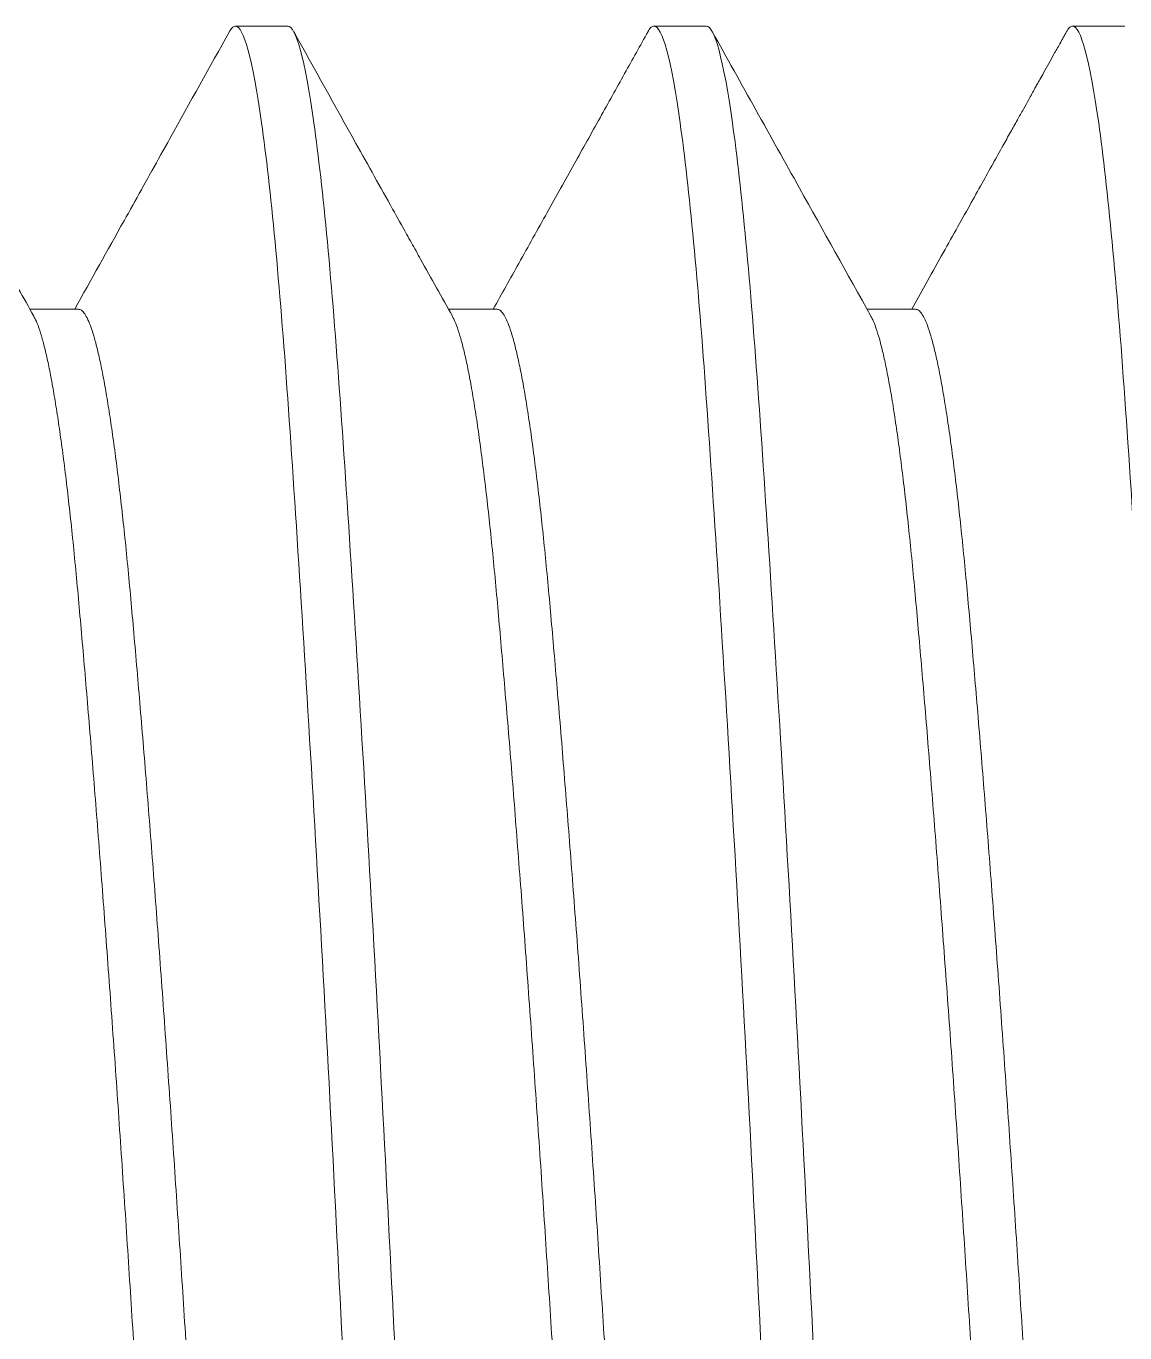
# Model space of a CAD drawing. Extents: x -82 to 113, y -82 to 93.
# Drawn here: x 7.2432 to 7.3252, y 71.3145 to 71.4121 of the extents above; entities that cross this region are included whole.
import ezdxf

# ---------------------------------------------------------------- set-up
doc = ezdxf.new("R2010")
doc.units = 0
doc.header["$MEASUREMENT"] = 0
doc.linetypes.add('SLD-Solid', pattern=[0])
doc.layers.get('0').update_dxf_attribs({"linetype": 'CONTINUOUS'})
doc.layers.add('INERTIA', color=7, linetype='CONTINUOUS')

# ---------------------------------------------------------------- blocks, each defined once
blk = doc.blocks.new('no 10 1 in')
at = {"color": 7, "linetype": 'SLD-Solid', "lineweight": 15}
for p, q in [((0.2148437522733389, -0.07385881635998715), (0.2184677612418113, -0.07385881635998715)), ((0.2460937496040287, -0.07385881635998715), (0.2497178960708766, -0.07385881635998715)), ((0.2773437561012884, -0.07385881635998715), (0.2809679575674977, -0.07385881635998715)), ((0.1992187536079655, -0.09499999921857238), (0.2031250009826522, -0.09499999921857238)), ((0.2304687509386554, -0.09499999921857238), (0.2343750074799118, -0.09499999921857238)), ((0.261718757435915, -0.09499999921857238), (0.2656250048106017, -0.09499999921857238))]:
    blk.add_line(p, q, dxfattribs=at)
for points, knots in [([(0.2031250032914045, -0.09499999999999886), (0.2025235192207901, -0.09499999999999886), (0.2018486791572514, -0.0925895185295218), (0.2004950774256145, -0.08294759264761353), (0.1998202373620757, -0.07574408246503594), (0.1986172692207901, -0.05860620596040178), (0.1979424291572514, -0.04799376019042256), (0.1965888274256145, -0.0247160919589362), (0.1959139873620757, -0.01211830869155506), (0.1947110192207901, 0.01211830869155506), (0.1940361791572514, 0.0247160919589362), (0.1926825774256145, 0.04799376019042256), (0.1920077373620757, 0.05860620596041599), (0.1908047692207901, 0.07574408246503594), (0.1901299291572514, 0.08294759264762774), (0.1887763274256145, 0.0925895185295218), (0.1881014873620757, 0.09499999999999886), (0.1875000032914045, 0.09499999999999886)], [0, 0, 0, 0, 0.1250000000000001, 0.1250000000000001, 0.2500000000000001, 0.2500000000000001, 0.3750000000000001, 0.3750000000000001, 0.5000000000000001, 0.5000000000000001, 0.6250000000000002, 0.6250000000000002, 0.7500000000000001, 0.7500000000000001, 0.8750000000000001, 0.8750000000000001, 1, 1, 1, 1]), ([(0.2304687532914045, -0.09499999999999886), (0.2298672692207901, -0.09499999999999886), (0.2291924291572514, -0.0925895185295218), (0.2278388274256145, -0.08294759264761353), (0.2271639873620757, -0.07574408246503594), (0.2259610192207901, -0.05860620596040178), (0.2252861791572514, -0.04799376019042256), (0.2239325774256145, -0.0247160919589362), (0.2232577373620757, -0.01211830869155506), (0.2220547692207901, 0.01211830869155506), (0.2213799291572514, 0.0247160919589362), (0.2200263274256145, 0.04799376019042256), (0.2193514873620757, 0.05860620596041599), (0.2181485192207901, 0.07574408246503594), (0.2174736791572514, 0.08294759264762774), (0.2161200774256145, 0.0925895185295218), (0.2154452373620757, 0.09499999999999886), (0.2148437532914045, 0.09499999999999886)], [0, 0, 0, 0, 0.125, 0.125, 0.25, 0.25, 0.375, 0.375, 0.5, 0.5, 0.625, 0.625, 0.75, 0.75, 0.875, 0.875, 1, 1, 1, 1]), ([(0.2343750032914045, -0.09499999999999886), (0.2337735192207901, -0.09499999999999886), (0.2330986791572514, -0.0925895185295218), (0.2317450774256145, -0.08294759264761353), (0.2310702373620757, -0.07574408246503594), (0.2298672692207901, -0.05860620596040178), (0.2291924291572514, -0.04799376019042256), (0.2278388274256145, -0.0247160919589362), (0.2271639873620757, -0.01211830869155506), (0.2259610192207901, 0.01211830869155506), (0.2252861791572514, 0.0247160919589362), (0.2239325774256145, 0.04799376019042256), (0.2232577373620757, 0.05860620596041599), (0.2220547692207901, 0.07574408246503594), (0.2213799291572514, 0.08294759264762774), (0.2200263274256145, 0.0925895185295218), (0.2193514873620757, 0.09499999999999886), (0.2187500032914045, 0.09499999999999886)], [0, 0, 0, 0, 0.1250000000000001, 0.1250000000000001, 0.2500000000000002, 0.2500000000000002, 0.3750000000000002, 0.3750000000000002, 0.5000000000000002, 0.5000000000000002, 0.6250000000000002, 0.6250000000000002, 0.7500000000000001, 0.7500000000000001, 0.8750000000000001, 0.8750000000000001, 1, 1, 1, 1]), ([(0.2617187532914045, -0.09499999999999886), (0.2611172692207901, -0.09499999999999886), (0.2604424291572514, -0.0925895185295218), (0.2590888274256145, -0.08294759264761353), (0.2584139873620757, -0.07574408246503594), (0.2572110192207901, -0.05860620596040178), (0.2565361791572514, -0.04799376019042256), (0.2551825774256145, -0.0247160919589362), (0.2545077373620757, -0.01211830869155506), (0.2533047692207901, 0.01211830869155506), (0.2526299291572514, 0.0247160919589362), (0.2512763274256145, 0.04799376019042256), (0.2506014873620757, 0.05860620596041599), (0.2493985192207901, 0.07574408246503594), (0.2487236791572514, 0.08294759264762774), (0.2473700774256145, 0.0925895185295218), (0.2466952373620757, 0.09499999999999886), (0.2460937532914045, 0.09499999999999886)], [0, 0, 0, 0, 0.125, 0.125, 0.2500000000000001, 0.2500000000000001, 0.3750000000000001, 0.3750000000000001, 0.5000000000000001, 0.5000000000000001, 0.6250000000000001, 0.6250000000000001, 0.7500000000000002, 0.7500000000000002, 0.8750000000000002, 0.8750000000000002, 1, 1, 1, 1]), ([(0.2656250032914045, -0.09499999999999886), (0.2650235192207901, -0.09499999999999886), (0.2643486791572514, -0.0925895185295218), (0.2629950774256145, -0.08294759264761353), (0.2623202373620757, -0.07574408246503594), (0.2611172692207901, -0.05860620596040178), (0.2604424291572514, -0.04799376019042256), (0.2590888274256145, -0.0247160919589362), (0.2584139873620757, -0.01211830869155506), (0.2572110192207901, 0.01211830869155506), (0.2565361791572514, 0.0247160919589362), (0.2551825774256145, 0.04799376019042256), (0.2545077373620757, 0.05860620596041599), (0.2533047692207901, 0.07574408246503594), (0.2526299291572514, 0.08294759264762774), (0.2512763274256145, 0.0925895185295218), (0.2506014873620757, 0.09499999999999886), (0.2500000032914045, 0.09499999999999886)], [0, 0, 0, 0, 0.125, 0.125, 0.2500000000000001, 0.2500000000000001, 0.375, 0.375, 0.5, 0.5, 0.625, 0.625, 0.75, 0.75, 0.8750000000000001, 0.8750000000000001, 1, 1, 1, 1]), ([(0.2929687532914045, -0.09499999999999886), (0.2923672692207901, -0.09499999999999886), (0.2916924291572514, -0.0925895185295218), (0.2903388274256145, -0.08294759264761353), (0.2896639873620757, -0.07574408246503594), (0.2884610192207901, -0.05860620596040178), (0.2877861791572514, -0.04799376019042256), (0.2864325774256145, -0.0247160919589362), (0.2857577373620757, -0.01211830869155506), (0.2845547692207901, 0.01211830869155506), (0.2838799291572514, 0.0247160919589362), (0.2825263274256145, 0.04799376019042256), (0.2818514873620757, 0.05860620596041599), (0.2806485192207901, 0.07574408246503594), (0.2799736791572514, 0.08294759264762774), (0.2786200774256145, 0.0925895185295218), (0.2779452373620757, 0.09499999999999886), (0.2773437532914045, 0.09499999999999886)], [0, 0, 0, 0, 0.1250000000000001, 0.1250000000000001, 0.2500000000000001, 0.2500000000000001, 0.3750000000000002, 0.3750000000000002, 0.5000000000000001, 0.5000000000000001, 0.6250000000000001, 0.6250000000000001, 0.7500000000000001, 0.7500000000000001, 0.875, 0.875, 1, 1, 1, 1]), ([(0.2148437522733389, -0.07385881635998715), (0.214767515102892, -0.07384227292112655), (0.2146143904083146, -0.07380904491689932), (0.2143785574583603, -0.07353887529465908), (0.2141377652529286, -0.07310358451724142), (0.2138924187270845, -0.07248529250162505), (0.2136449038578121, -0.07169238536302203), (0.213396165556162, -0.0707280516080857), (0.2131471161731042, -0.06959812957290978), (0.2128971211469661, -0.06829988233593554), (0.2126454174037349, -0.06682778581725302), (0.2123929202227259, -0.06518355587171243), (0.2121405709476107, -0.06337041718410319), (0.2118910057094467, -0.06140756957553606), (0.2116450837990556, -0.05930418952320338), (0.211403749493968, -0.05707027682355204), (0.2111673653274124, -0.05471657161260168), (0.2109376740305606, -0.05224820400168539), (0.2107081427845969, -0.04965960888219456), (0.2104723091973142, -0.04694251648180625), (0.2102315217712203, -0.04409342057658705), (0.2099861560209888, -0.04112021172979041), (0.2097386595077069, -0.03805034239967142), (0.2094899211236338, -0.03489586748264628), (0.2092408535301615, -0.03166924597599063), (0.2089908776491143, -0.02836270238395855), (0.2087391689839251, -0.02496508796505736), (0.2084866732858472, -0.02148731837681339), (0.2082343228235004, -0.01794132586763908), (0.2079847612870935, -0.01436405100803029), (0.2077388248611101, -0.01076911347431064), (0.2074974903919724, -0.007169982271690856), (0.2072611214923086, -0.00357987011486216), (0.2070314245555096, -2.606676005711961e-06), (0.2068018998954813, 0.003572005876335993), (0.2065660458544585, 0.007154235815931997), (0.206325278857264, 0.01074550414028863), (0.20607990730349, 0.01433268178982416), (0.2058324124299133, 0.01788103449830203), (0.2055836738146013, 0.02137785191517594), (0.2053346059249179, 0.0248110505502126), (0.2050846305460823, 0.02818896791562508), (0.2048329214609907, 0.03152181874925475), (0.2045804260004616, 0.0347958992852142), (0.2043280752949954, 0.03799755291657902), (0.2040785140154071, 0.04109373682121031), (0.2038325777327259, 0.04407436465690751), (0.2035912421918624, 0.04693038949909578), (0.2033548769829281, 0.04965386951654693), (0.2031251660366138, 0.05224451589712942), (0.2028956397793422, 0.05471118641943917), (0.2026598057701108, 0.05706013439915125), (0.2024190149624019, 0.05928985745163118), (0.2021736633616342, 0.06138968421304014), (0.2019261684723688, 0.06333794552949712), (0.2016774096452423, 0.0651287128358149), (0.2014283672634178, 0.06675737627357137), (0.2011783655725594, 0.06822789631306136), (0.2009266803446508, 0.0695437699282877), (0.2006741715092062, 0.07069575673071427), (0.2004217952068075, 0.07167944006715743), (0.2001723495031342, 0.07247395847747384), (0.1999631341947747, 0.07302233290727145), (0.1998385568986123, 0.07323590943802571), (0.1997947894535628, 0.07331094477237343)], [0, 0, 0, 0, 0.01595386946959409, 0.03204383603597892, 0.04825225423986546, 0.06456063573171122, 0.08094978501787471, 0.09710577493669492, 0.1133013712349843, 0.1295171176034013, 0.1457333552406445, 0.1622606419960354, 0.178747311327867, 0.1951729864899955, 0.2115177093091663, 0.2277621459103418, 0.2438876962468056, 0.2598766080021769, 0.2758304727111416, 0.2919204412023254, 0.3081288560394088, 0.3244372532926066, 0.3408263948910229, 0.356982378750464, 0.3731779842500175, 0.389393712648069, 0.4056099594543685, 0.4221372448518609, 0.4386239179458442, 0.4550495820271543, 0.4713943122739341, 0.4876387588809307, 0.5037643139787474, 0.5197532155808704, 0.5357070850504663, 0.5517970542988166, 0.5680054697807694, 0.5843138540283151, 0.6007030005314796, 0.6168589904502998, 0.6330545895655729, 0.6492703331100477, 0.6654865707472908, 0.6820138575026818, 0.6985005268345134, 0.7149262019966418, 0.7312709275717548, 0.7475153641729304, 0.763640911827307, 0.7796298262186887, 0.7955836909276534, 0.8116736594188372, 0.8278820742559206, 0.8441904687534206, 0.8605796103518368, 0.8767355970146941, 0.8929311996972648, 0.9091469309192614, 0.9253631749014987, 0.9418904631164363, 0.9583771362104196, 0.9748028002917297, 0.9911475277825679, 0.9999999999999999, 0.9999999999999999, 0.9999999999999999, 0.9999999999999999]), ([(0.2181739546358585, -0.07331098602189456), (0.2181307244313189, -0.07323699334736489), (0.21800687778682, -0.07302501784204196), (0.2177985596790677, -0.07248000076448591), (0.2175511938566501, -0.07169378347155941), (0.2173024023148855, -0.07072767831714089), (0.2170533636120808, -0.06959822998673815), (0.2168033790213713, -0.0682998553433265), (0.2165516776328218, -0.06682779296423291), (0.216299160216181, -0.0651835543320658), (0.216046834982933, -0.06337041723860182), (0.2157972486684798, -0.0614075697086065), (0.2155513323490368, -0.05930418951966487), (0.2153099965623255, -0.05707027682419152), (0.2150736127637742, -0.05471657161351118), (0.2148439214606128, -0.05224820399742214), (0.2146143898762034, -0.0496596088983523), (0.2143785576627124, -0.04694251642064273), (0.2141377650403342, -0.04409342096882085), (0.2138924189180784, -0.04112021103019003), (0.2136449038652017, -0.03805034274418517), (0.2133961654092218, -0.03489586786483301), (0.2131471164255458, -0.03166924519734948), (0.2128971208691155, -0.02836270284056752), (0.212645417554711, -0.02496508789005247), (0.2123929201286501, -0.02148731841100471), (0.2121405711178568, -0.01794132580664609), (0.2118910055458514, -0.01436405141683395), (0.2116450837767729, -0.0107691131117349), (0.2114037494916943, -0.007169981905761347), (0.2111673655030586, -0.003579870535020291), (0.2109376738678179, -2.606549273309611e-06), (0.2107081428790138, 0.003572005388349453), (0.2104723091115943, 0.007154236659374646), (0.2102315219516981, 0.01074550365699167), (0.2099861558386351, 0.01433268186647751), (0.2097386594979866, 0.01788103447803735), (0.2094899212711994, 0.02137785192059027), (0.2092408532775494, 0.02481105054874888), (0.2089908779270218, 0.0281889679160372), (0.2087391688328921, 0.03152181874909843), (0.2084866733799799, 0.03479589928545579), (0.2082343226532544, 0.03799755291581164), (0.207984761450632, 0.04109373682402406), (0.2077388248833927, 0.04407436464646253), (0.207497490394303, 0.04693038953764983), (0.2072611213167193, 0.04965386922584969), (0.2070314247183092, 0.05224451614165559), (0.2068018998010643, 0.05471118669504449), (0.2065660459401784, 0.05706013385378128), (0.2063252786767862, 0.05928985795114272), (0.2060799074858437, 0.06138968410036227), (0.2058324124396336, 0.06333794479982657), (0.2055836736670358, 0.06512871517234942), (0.2053346061774732, 0.06675736870937499), (0.2050846302682885, 0.06822792336154748), (0.2048329216117395, 0.06954366930570188), (0.2045804259072952, 0.07069613877872882), (0.2043280754616035, 0.07167802184922323), (0.2040785138654542, 0.07247921870211371), (0.20383257766008, 0.07310024560348438), (0.2035912423752961, 0.07353746351444101), (0.2033548764730995, 0.07380882818318923), (0.2032014084712728, 0.07384220096945171), (0.2031250009826522, 0.07385881635998715)], [0, 0, 0, 0, 0.008745302498422246, 0.02505369522274632, 0.0414428502446678, 0.05759885136447119, 0.07379445608091388, 0.09001020805401418, 0.1062264541201396, 0.1227537522835367, 0.1392404273811026, 0.1556661138642265, 0.1720108451790638, 0.1882552902237789, 0.2043808489419875, 0.2203697690080817, 0.2363236420095524, 0.2524136188639863, 0.2686220421258859, 0.2849304451001697, 0.3013195980003416, 0.3174755902573463, 0.3336712013580738, 0.3498869410086894, 0.3661031962438761, 0.3826304902319273, 0.39911717189536, 0.4155428445144083, 0.4318875805009153, 0.4481320355514567, 0.4642576017131083, 0.4802465116259487, 0.4962003893880531, 0.512290364317687, 0.5284987909463915, 0.5448071836707157, 0.5611963386926372, 0.5773523370090241, 0.593547944542452, 0.6097636965155523, 0.6259799425816778, 0.6425072379276283, 0.6589939158289074, 0.6754195995287797, 0.6917643335995606, 0.7080087786442758, 0.7241343346803958, 0.74012325474649, 0.7560771277479607, 0.7721671072843611, 0.7883755278243249, 0.8046839335543079, 0.8210730836714785, 0.8372290759284832, 0.8534246898461948, 0.869640426672864, 0.8858566819080507, 0.9023839758961018, 0.9188706575595346, 0.9352963301785827, 0.9516410689210327, 0.9678855239715741, 0.9840110874511383, 0.9999999999999999, 0.9999999999999999, 0.9999999999999999, 0.9999999999999999]), ([(0.2460937496040287, -0.07385881635998715), (0.2460175176868233, -0.07384227290725676), (0.2458644035179987, -0.07380904486964823), (0.2456285463778727, -0.07353887539176185), (0.2453877805852471, -0.07310358437145226), (0.2451424073449857, -0.07248529269276105), (0.2448949179940314, -0.0716923851459228), (0.2446461591654838, -0.07072805172619212), (0.244397111716296, -0.06959812969446943), (0.2441471294735607, -0.06829988221473116), (0.2438954274530261, -0.06682778560939084), (0.2436429102087914, -0.06518355631342843), (0.2433905849292159, -0.0633704167103275), (0.2431409986270978, -0.06140756984918028), (0.242895082304301, -0.05930418948231875), (0.2426537465184992, -0.05707027683409649), (0.2424173627197206, -0.05471657161089638), (0.242187671416616, -0.05224820399811847), (0.2419581398322066, -0.04965960889816756), (0.2417223076187156, -0.04694251642069958), (0.2414815149963374, -0.04409342096880664), (0.2412361688740816, -0.04112021103020425), (0.2409886538212049, -0.03805034274417096), (0.240739915365225, -0.03489586786483301), (0.240490866381549, -0.03166924519734948), (0.2402408708251187, -0.02836270284056752), (0.2399891675107142, -0.02496508789005247), (0.2397366700846533, -0.02148731841100471), (0.23948432107386, -0.01794132580664609), (0.2392347555018546, -0.01436405141683395), (0.2389888337327761, -0.0107691131117349), (0.2387474994476975, -0.007169981905761347), (0.2385111154590618, -0.003579870535020291), (0.2382814238238211, -2.606549273309611e-06), (0.238051892835017, 0.003572005388349453), (0.2378160590675975, 0.007154236659374646), (0.2375752719077013, 0.01074550365699167), (0.2373299057946383, 0.01433268186647751), (0.2370824094539898, 0.01788103447803735), (0.2368336712272026, 0.02137785192059027), (0.2365846032335526, 0.02481105054874888), (0.236334627883025, 0.0281889679160372), (0.2360829187888953, 0.03152181874909843), (0.2358304233359831, 0.03479589928545579), (0.2355780726092576, 0.03799755291581164), (0.2353285114066352, 0.04109373682402406), (0.2350825748393959, 0.04407436464649095), (0.2348412403503062, 0.0469303895376072), (0.2346048712727224, 0.04965386922603443), (0.2343751746743123, 0.05224451614097347), (0.2341456497569538, 0.05471118669763086), (0.2339097958963521, 0.05706013384400421), (0.2336690286321073, 0.05928985798806252), (0.2334236574444049, 0.06138968396139433), (0.2331761623860871, 0.06333794531808223), (0.2329274236580545, 0.0651287132671996), (0.2326783560024523, 0.06675737584600938), (0.2324283807139409, 0.06822789669135432), (0.2321766697255043, 0.0695437696461596), (0.2319241828781742, 0.0706957566976314), (0.2316717993667226, 0.07167944077413324), (0.2314223604461745, 0.07247395579956617), (0.2312131520829439, 0.0730222787232151), (0.231088602592763, 0.07323581966875281), (0.2310448601167536, 0.07331081644052517)], [0, 0, 0, 0, 0.01595394242437099, 0.03204398790827435, 0.04825248018698775, 0.0645609417049541, 0.0809501658611972, 0.09710623513180985, 0.1133019081661215, 0.1295177285420779, 0.1457340430131437, 0.1622614108935912, 0.1787481555368473, 0.1951739113083934, 0.2115187115701599, 0.227763225138767, 0.2438888518793698, 0.2598778393914757, 0.2758317796911192, 0.2919218244178525, 0.3081303160516934, 0.3244387878196628, 0.3408280098541474, 0.3569840702619239, 0.3731797496805473, 0.3893955577339671, 0.4056118813741327, 0.4221392450792167, 0.4386259962883674, 0.4550517381957793, 0.4713965431292353, 0.4876410667037109, 0.5037667008877881, 0.5197556782466045, 0.5357096233068948, 0.5517996661088199, 0.5680081611094799, 0.5843166226274463, 0.6007058467836894, 0.6168619132508738, 0.6330575891021826, 0.6492734094781389, 0.6654897239492048, 0.6820170890121938, 0.698503836459175, 0.7149295894474578, 0.7312743924651796, 0.7475189060337867, 0.7636445300922895, 0.7796335176043955, 0.795587457904039, 0.8116775053127501, 0.8278859942246437, 0.8441944687483238, 0.8605836879997955, 0.876739748407572, 0.8929354306431914, 0.9091512358726528, 0.9253675595128185, 0.9418949232179024, 0.958381674427053, 0.974807416334465, 0.9911522240238755, 1, 1, 1, 1]), ([(0.249423887800674, -0.07331086685661603), (0.2493806788255029, -0.07323691010262223), (0.2492568526657237, -0.07302496846784834), (0.2490485582935662, -0.07247999800384264), (0.2488011868491071, -0.07169378432622864), (0.2485524155468966, -0.07072767786760892), (0.2483033563965478, -0.06959823020869749), (0.2480533786716137, -0.06829985526803739), (0.2478016702185073, -0.06682779320472321), (0.2475491745834688, -0.06518355387356678), (0.2472968239326292, -0.06337041774645513), (0.2470472626098967, -0.06140756920618173), (0.2468013264445403, -0.05930418975819407), (0.2465599904809892, -0.05707027710710122), (0.2463236268291666, -0.0547165710080435), (0.2460939101454755, -0.05224820467444147), (0.2458644053254488, -0.04965960817153814), (0.2456285459480796, -0.04694251719331533), (0.245387780544263, -0.04409342015827633), (0.2451424074896522, -0.04112021186321613), (0.2448949180136992, -0.03805034194529355), (0.2446461590152467, -0.03489586826522384), (0.2443971119695902, -0.03166924550497185), (0.2441471291954826, -0.02836270253122564), (0.243895427604059, -0.02496508745718984), (0.2436429101146587, -0.02148731929732151), (0.243390585099462, -0.01794132490647371), (0.2431409984635025, -0.014364051913617), (0.2428950822820184, -0.01076911303408679), (0.2426537465161687, -0.007169981925997604), (0.2424173628953668, -0.003579870530955986), (0.2421876712538733, -2.606545592698239e-06), (0.2419581399266804, 0.003572005369591125), (0.2417223075329957, 0.007154236731679475), (0.2414815151768153, 0.01074550318031697), (0.2412361686917279, 0.01433268269522614), (0.2409886538114847, 0.01788103407439223), (0.2407399155127905, 0.02137785151882099), (0.2404908661289369, 0.02481105135815653), (0.2402408711030262, 0.02818896745291966), (0.2399891673596812, 0.03152181882626337), (0.2397366701787291, 0.03479589925312609), (0.2394843209036139, 0.0379975529672123), (0.2392347556654499, 0.04109373647845871), (0.2389888337550587, 0.04407436494730632), (0.2387474994499712, 0.04693038981457676), (0.2385111152834156, 0.0496538689154562), (0.2382814239865638, 0.05224451622923709), (0.2380518927406001, 0.05471118637142069), (0.2378160591533174, 0.05706013439271373), (0.2375752717272235, 0.05928985765309847), (0.237329905976992, 0.06138968414933288), (0.2370824094636532, 0.0633379447868947), (0.236833671079637, 0.06512871517580265), (0.2365846034861079, 0.06675736870845128), (0.2363346276051175, 0.06822792336178907), (0.2360829189398714, 0.06954366930563083), (0.235830423242021, 0.07069613877874303), (0.235578072778992, 0.07167802184920902), (0.2353285112450862, 0.07247921870211371), (0.2350825748097236, 0.07310024560345596), (0.2348412403752036, 0.07353746351459733), (0.2346048713479263, 0.07380882816778467), (0.2344514111011335, 0.0738422009652453), (0.2343750074799118, 0.07385881635998715)], [0, 0, 0, 0, 0.00874096540054721, 0.02504942952335578, 0.04143865629734078, 0.05759472534502635, 0.07379040378316287, 0.09000622674916452, 0.1062225438103545, 0.1227499115131498, 0.1392366615934496, 0.1556624172053087, 0.1720072228336773, 0.1882517389969127, 0.2043773656310543, 0.2203663583329984, 0.2363202985449382, 0.2524103485236058, 0.2686188400243738, 0.2849273171528982, 0.3013165390221109, 0.3174726048138174, 0.3336682868192691, 0.3498840946387733, 0.3661004208690646, 0.3826277900314137, 0.3991145410701589, 0.4155402883844111, 0.4318850959285143, 0.4481296220976197, 0.4642552588573372, 0.4802442387699668, 0.4961981863784747, 0.5122882317503555, 0.5284967293398908, 0.544805190706986, 0.5611944202639836, 0.5773504893116691, 0.593546164932808, 0.6097619907227657, 0.6259783077839557, 0.6425056754867511, 0.6589924255670508, 0.67541818117891, 0.6917629840513227, 0.7080075002145582, 0.7241331295308001, 0.7401221195967208, 0.7560760624445813, 0.7721661097412704, 0.7883746039639862, 0.8046830810925105, 0.8210723029617233, 0.83722836595, 0.8534240507724482, 0.8696398585919525, 0.8858561848222437, 0.9023835511671336, 0.9188703050096036, 0.9352960495405902, 0.9516408598406482, 0.9678853860097537, 0.9840110200873722, 1, 1, 1, 1]), ([(0.2773437561012884, -0.07385881635998715), (0.2772675138169234, -0.07384227293299261), (0.2771143788764334, -0.07380904495815344), (0.276878567999006, -0.07353887522180003), (0.2766377575022148, -0.07310358454644472), (0.276392407042465, -0.07248529268736092), (0.2761449264866656, -0.07169238505215958), (0.2758961643045268, -0.0707280517575839), (0.2756471216446243, -0.06959812954133326), (0.2753971235053996, -0.06829988237780071), (0.2751454254870964, -0.06682778559550684), (0.2748929081266738, -0.06518355628850259), (0.2746405792365181, -0.06337041692538037), (0.2743910074808014, -0.06140756965095306), (0.2741450913647441, -0.059304189251975), (0.273903740455296, -0.05707027710749912), (0.2736673620746046, -0.05471657151950637), (0.2734376640752885, -0.05224820435759625), (0.2732081539319324, -0.04965960823405169), (0.2729722973005551, -0.04694251711856623), (0.2727315262491175, -0.04409342055808452), (0.2724861732437489, -0.04112021114687536), (0.2722386639972569, -0.03805034234906657), (0.2719899093604567, -0.03489586824804292), (0.271740864339165, -0.03166924516240499), (0.2714908690072093, -0.02836270278277198), (0.2712391607920495, -0.02496508835373845), (0.2709866831430645, -0.02148731757748124), (0.2707343145183359, -0.01794132626642408), (0.2704847527984953, -0.01436405141949137), (0.2702388350281808, -0.01076911264914315), (0.2699974810403774, -0.007169982739782199), (0.2697611169185166, -0.003579870064186252), (0.2695314201235419, -2.606616732236944e-06), (0.2693018901761661, 0.0035720053888042), (0.2690660574094181, 0.007154236726478302), (0.2688252651543621, 0.01074550318172385), (0.2685799186419331, 0.01433268269484245), (0.2683324037690227, 0.01788103407449171), (0.2680836654683958, 0.02137785151879257), (0.2678346160850538, 0.02481105135815653), (0.2675846210589725, 0.02818896745290544), (0.2673329173157413, 0.03152181882626337), (0.2670804201347323, 0.03479589925312609), (0.2668280708596171, 0.0379975529672123), (0.2665785056214531, 0.04109373647845871), (0.2663325837110619, 0.04407436494732053), (0.2660912494059744, 0.04693038981451991), (0.2658548652394188, 0.04965386891564094), (0.2656251739426239, 0.05224451622854076), (0.2653956426965465, 0.05471118637402128), (0.2651598091094911, 0.05706013438293667), (0.2649190216824877, 0.05928985768998984), (0.26467365593561, 0.06138968401043599), (0.264426159409993, 0.06333794530488035), (0.2641774210711674, 0.06512871327163339), (0.2639283533090406, 0.06675737584140506), (0.2636783780586143, 0.06822789670536622), (0.2634266670242482, 0.0695437695943042), (0.2631741803248246, 0.07069575689482122), (0.2629217962682446, 0.07167944004191895), (0.262672359368139, 0.07247395851543104), (0.2624631198009411, 0.07302233572343653), (0.2623385564725709, 0.0732359127329687), (0.2622947932815123, 0.0733109493556583)], [0, 0, 0, 0, 0.01595386878633252, 0.03204382932327286, 0.048252246876968, 0.0645606249757882, 0.08094976528622722, 0.09710575464714195, 0.1133013475758711, 0.1295170905705358, 0.1457333248339242, 0.1622606109681901, 0.1787472740661915, 0.1951729458108909, 0.2115176652294752, 0.2277621011731321, 0.243887648154609, 0.2598765565834218, 0.2758304153372125, 0.2919203831627771, 0.3081287919056996, 0.3244371830101714, 0.3408263239817589, 0.3569823072832968, 0.3731779065963061, 0.3893936344445534, 0.4056098778769964, 0.4221371570185757, 0.4386238294862511, 0.4550494901501345, 0.4713942142403852, 0.4876386601898594, 0.5037642119326884, 0.5197531102082596, 0.5357069763585829, 0.5517969395773844, 0.5680053544090431, 0.5843137325078632, 0.6007028783841971, 0.6168588649416975, 0.6330544578704266, 0.6492702008650912, 0.6654864351284797, 0.682013718445301, 0.6985003843470134, 0.714926056091713, 0.7312707755102973, 0.7475152087317513, 0.7636407557132282, 0.7796296641420409, 0.7955835255317387, 0.8116734906753387, 0.827881902140195, 0.8441902960003641, 0.8605794341889523, 0.8767354146870747, 0.8929310168170662, 0.909146741841369, 0.925362985273812, 0.9418902672327348, 0.9583769368965984, 0.9748025975604818, 0.9911473244066734, 0.9999999999999999, 0.9999999999999999, 0.9999999999999999, 0.9999999999999999]), ([(0.2806740042966567, -0.07331108685406207), (0.2806307552964995, -0.07323706394274154), (0.2805068894716669, -0.07302506114625373), (0.2802985727298051, -0.07248000261779453), (0.2800511754946911, -0.07169378330245024), (0.2798024306189859, -0.07072767791808587), (0.279553346168143, -0.0695982304232956), (0.2793033886287617, -0.06829985513900283), (0.2790516795196254, -0.06682779301053188), (0.2787991659230329, -0.06518355426767641), (0.2785468332943424, -0.06337041755044481), (0.2782972726255935, -0.06140756894491517), (0.278051316074766, -0.05930419031827228), (0.2778100060085649, -0.05707027646730012), (0.2775736139895457, -0.05471657172637379), (0.2773439300752898, -0.05224820363451954), (0.2771143770507365, -0.04965960955482274), (0.2768785685540252, -0.04694251575725161), (0.2766377571947487, -0.04409342124802151), (0.2763924072590953, -0.04112021174742608), (0.2761449264872908, -0.03805034164408028), (0.2758961641594055, -0.03489586834973579), (0.2756471218966112, -0.03166924509898195), (0.2753971232276626, -0.02836270293472865), (0.2751454256380157, -0.02496508741396042), (0.2748929080325411, -0.02148731925716163), (0.2746405794067641, -0.01794132530896775), (0.274391007317206, -0.01436405155237708), (0.2741450913424046, -0.01076911266396507), (0.2739037404529654, -0.007169982352436932), (0.2736673622502508, -0.003579870398965568), (0.2734376639124889, -2.607045132663188e-06), (0.2732081540263493, 0.003572006261066463), (0.2729722972147783, 0.007154235828025435), (0.2727315264295953, 0.01074550369457938), (0.2724861730613952, 0.01433268255493658), (0.2722386639875936, 0.01788103452139467), (0.2719899095080223, 0.02137785109789547), (0.2717408640865528, 0.02481105140140016), (0.2714908692851168, 0.02818896750329714), (0.2712391606410733, 0.03152181838780166), (0.2709866832371404, 0.03479590002221755), (0.2707343143480898, 0.03799755255184323), (0.2704847529620906, 0.04109373648712733), (0.2702388350504634, 0.04407436531406006), (0.2699974810427079, 0.04693038916808234), (0.2697611167428704, 0.04965386927058546), (0.2695314202863415, 0.05224451617587533), (0.2693018900817492, 0.05471118637572658), (0.2690660574951949, 0.05706013442983249), (0.2688252649738274, 0.05928985737227777), (0.2685799188242868, 0.06138968462144589), (0.2683324037787429, 0.06333794456062947), (0.2680836653208303, 0.06512871498979678), (0.2678346163376659, 0.06675736907446606), (0.267584620781065, 0.06822792316346238), (0.2673329174668311, 0.06954366933975109), (0.2670804200400312, 0.07069613876723224), (0.2668280710321369, 0.07167802186090455), (0.2665785054494449, 0.0724792186222345), (0.2663325837199295, 0.07310024566614004), (0.2660912492885359, 0.0735374635403474), (0.2658548658396853, 0.07380882814969425), (0.2657014074839594, 0.07384220096015781), (0.2656250048106017, 0.07385881635998715)], [0, 0, 0, 0, 0.008749028661882872, 0.02505735736999365, 0.04144645361100898, 0.05760238843602258, 0.07379793794967017, 0.09001362618641201, 0.1062298113381531, 0.1227570474187359, 0.1392436605860832, 0.1556692825848437, 0.1720139580146261, 0.1882583393169391, 0.2043838374614195, 0.2203726974670522, 0.2363265131757154, 0.2524164269082275, 0.2686247920071568, 0.2849331337208799, 0.301322219491284, 0.3174781538636475, 0.3336737041275034, 0.3498893828656369, 0.3661055771864047, 0.3826328119090935, 0.399119428838581, 0.4155450397565591, 0.4318897143460248, 0.4481341110984112, 0.4642596166863066, 0.4802484665387284, 0.4962022817361004, 0.5122921989076292, 0.5285005619293971, 0.5448088906375079, 0.5611979868785232, 0.5773539273102452, 0.5935494711898402, 0.6097651650743452, 0.6259813502260864, 0.6425085806718984, 0.6589951994467522, 0.6754208214455129, 0.6917654913633262, 0.7080098781099257, 0.7241353735723275, 0.7401242335779601, 0.7560780466506194, 0.772167963064984, 0.7883763254418847, 0.8046846671556077, 0.8210737584918915, 0.837229690060848, 0.8534252403247039, 0.8696409190628375, 0.8858571133836053, 0.9023843452888578, 0.9188709650220472, 0.9352965759400254, 0.951641250529491, 0.9678856445596845, 0.9840111501475798, 1, 1, 1, 1]), ([(0.2035678558667655, -0.0945957355553162), (0.2037361784007317, -0.09429336877687433), (0.2040517603330159, -0.09372647205812257), (0.2044935830433587, -0.09293290690675349), (0.2048961227779955, -0.09220993599080884), (0.2052470150973704, -0.09157977365828174), (0.2055368493687411, -0.09105930020109554), (0.2057528982095391, -0.09067132529125388), (0.2059510582015491, -0.09031550900584762), (0.2061633748618874, -0.08993426280981964), (0.2064508546503703, -0.08941811098665653), (0.2068109445278878, -0.08877160141641127), (0.2072622542024192, -0.08796139279019144), (0.2077738327050156, -0.08704308353183876), (0.2083787310153298, -0.08595737280636229), (0.2090878940834386, -0.0846847172901164), (0.2099125967177429, -0.08320496168889235), (0.210831368359834, -0.08155679570103302), (0.2118445337666799, -0.07973969277698245), (0.2129521562343939, -0.07775385185534844), (0.2140563242151643, -0.07577473679619118), (0.2147914776505218, -0.07445774969571062), (0.2151258073483291, -0.07385881635998715)], [0, 0, 0, 0, 0.04373025821935796, 0.0819883058002479, 0.1147741195925774, 0.1482954555144901, 0.1731323441141858, 0.1900537734139713, 0.2044141020419372, 0.2245996042197458, 0.2451973388285353, 0.2790729910831833, 0.3181144612592779, 0.3623940749341954, 0.4119097840775038, 0.4751698116749075, 0.5464980830079866, 0.6259831696687853, 0.7136189021973628, 0.8093997965245691, 0.9133197161794447, 1, 1, 1, 1]), ([(0.2181742112995835, -0.07333256868923854), (0.219954052676087, -0.07652221681321691), (0.2239079930009211, -0.08360806081374506), (0.2278553163349102, -0.09069739268636567), (0.2300257768892493, -0.09459550639130043)], [0, 0, 0, 0, 0.4501437124137014, 1, 1, 1, 1]), ([(0.2348179356965261, -0.0945955888903427), (0.2353999855209281, -0.09355010156801313), (0.2365944584411181, -0.09140456996117052), (0.2384322610257641, -0.0881047844249565), (0.240361651548767, -0.08464182421465694), (0.2423826857836957, -0.08101609682469757), (0.2443973760223912, -0.07740345331870913), (0.2457389279119297, -0.07499992755427343), (0.2463758505118108, -0.07385881635998715)], [0, 0, 0, 0, 0.1512143951960775, 0.3103196541670225, 0.4773036735581995, 0.6521533412536796, 0.8348543951297047, 1, 1, 1, 1]), ([(0.2494241444643421, -0.07333244494066093), (0.2502152635997277, -0.07474980801423214), (0.2512368059778964, -0.07657999563095075), (0.2523779893627989, -0.07862589503500317), (0.25307418590819, -0.07987419617472824), (0.2544528152869816, -0.08234662028402795), (0.2572627825673521, -0.08738819493171945), (0.259725230938102, -0.09181073943359763), (0.2612759575511632, -0.09459583638749791)], [0, 0, 0, 0, 0.2000350917984092, 0.2582977888623874, 0.2887033507168467, 0.3761828172803204, 0.6071511921166008, 1, 1, 1, 1]), ([(0.2660678505281453, -0.09459574472188592), (0.2675483570049551, -0.09193671295173544), (0.2694811322325563, -0.0884653936328732), (0.271675772143908, -0.08452700794049406), (0.2728195326877199, -0.08247493284770258), (0.2747381333627459, -0.07903334236505088), (0.276397490611771, -0.07606001700857234), (0.2776259395081411, -0.07385881635998715)], [0, 0, 0, 0, 0.3845885480591222, 0.5020736012545942, 0.5697292744500001, 0.6814636521068382, 0.9999999999999999, 0.9999999999999999, 0.9999999999999999, 0.9999999999999999]), ([(0.2806742792934642, -0.07333267410469091), (0.2810606886430378, -0.07402490104153969), (0.2818643231476585, -0.07546455940394026), (0.2831155962343246, -0.0777071451571345), (0.2844589219708382, -0.08011570653970068), (0.2858943697857512, -0.08269030021719459), (0.2874218641191533, -0.08543107016190277), (0.2890414127951431, -0.08833808067197424), (0.2907530991442968, -0.09141137429789126), (0.2919246279162167, -0.09351570055277136), (0.2925258173834777, -0.09459557055723167)], [0, 0, 0, 0, 0.0977022218992626, 0.203196109967373, 0.3164845802817644, 0.4375727296612095, 0.5664632436293219, 0.703161676394768, 0.8476724789751405, 1, 1, 1, 1]), ([(0.2035681125304905, -0.09458314986737548), (0.2035559446655952, -0.09460880238512459), (0.2034742240552987, -0.09478108728663415), (0.2033259573621535, -0.09494218774887031), (0.203191817705374, -0.0949807772712461), (0.2031250009826522, -0.09499999921857238)], [0, 0, 0, 0, 0.08071531934016116, 0.5420922412940713, 1, 1, 1, 1]), ([(0.2348182015267639, -0.09458296653616571), (0.2348060063965249, -0.09460868295056457), (0.2347242744828009, -0.09478103467758103), (0.234575943283005, -0.0949421954648102), (0.2344418173559575, -0.09498077983822384), (0.2343750074799118, -0.09499999921857238)], [0, 0, 0, 0, 0.08089862768224007, 0.5421836021807481, 1, 1, 1, 1]), ([(0.2660681071918702, -0.09458315903394521), (0.2660559426092846, -0.09460880833059093), (0.2659742374170264, -0.09478108557031817), (0.2658259420037439, -0.09494218884650252), (0.2656918151488412, -0.09498077763767299), (0.2656250048106017, -0.09499999921857238)], [0, 0, 0, 0, 0.08070825754727595, 0.5420887763300052, 1, 1, 1, 1])]:
    blk.add_open_spline(points, degree=3, knots=knots, dxfattribs=at)

msp = doc.modelspace()

# ---------------------------------------------------------------- block references
at = {"layer": 'INERTIA', "rotation": 180}
msp.add_blockref('no 10 1 in', (7.52445826194023, 71.31712371845236), dxfattribs=at)

doc.saveas('drawing.dxf')
